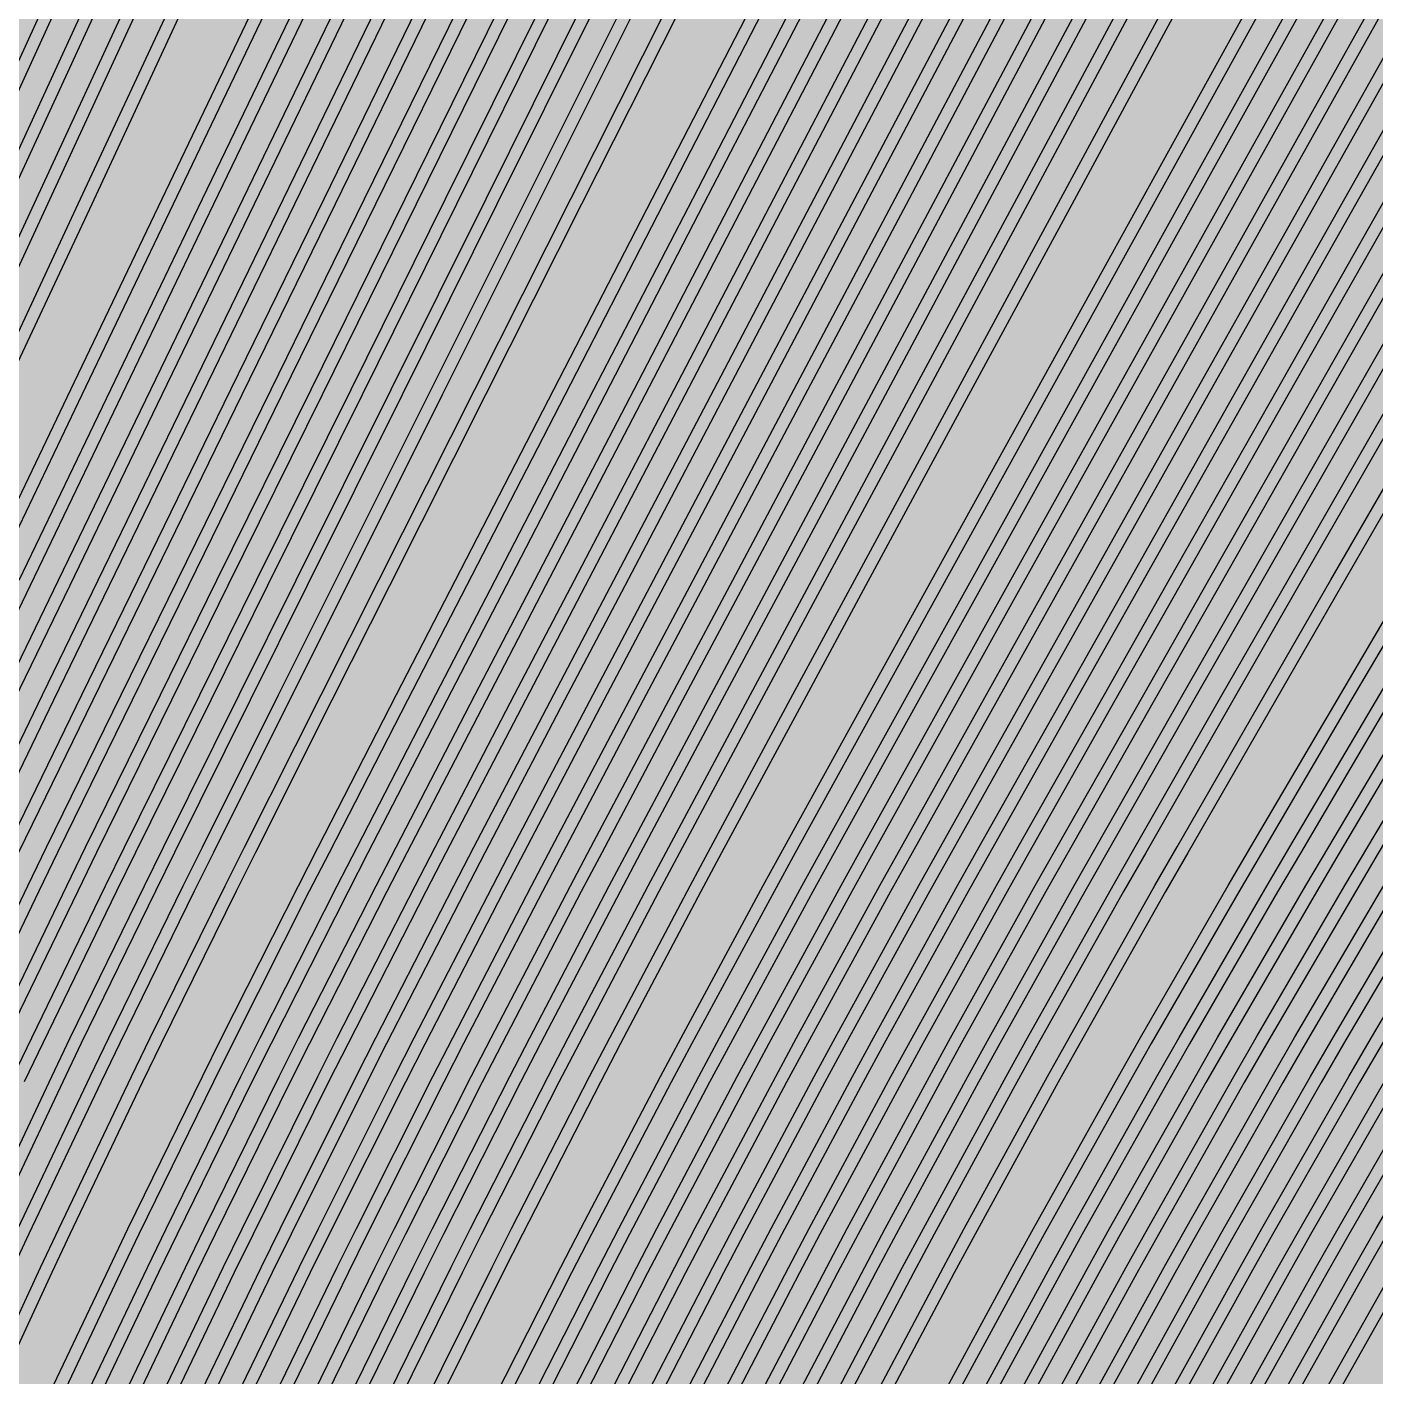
# Model space of a CAD drawing. Header units: metres. Extents: x -7220 to 10980, y -29667 to 1833.
# Drawn here: x 3083.7 to 3304.4, y -16540.7 to -16319.7 of the extents above; entities that cross this region are included whole.
import ezdxf

# ---------------------------------------------------------------- set-up
doc = ezdxf.new("R2010")
doc.units = ezdxf.units.M
doc.layers.add('Metal1', color=4, linetype='CONTINUOUS')
doc.layers.add('Polyimide', color=7, linetype='CONTINUOUS')

msp = doc.modelspace()

# ---------------------------------------------------------------- hatches: boundary and pattern name
at = {"layer": 'Polyimide'}
msp.add_hatch(color=7, dxfattribs=at).paths.add_polyline_path([(4099.45, -13861.55), (4142.64, -14152.77), (4214.18, -14438.35), (4313.36, -14715.55), (4439.24, -14981.69), (4590.59, -15234.21), (4765.97, -15470.68), (4963.68, -15688.82), (5181.82, -15886.53), (5418.29, -16061.91), (5670.81, -16213.26), (5936.95, -16339.14), (6214.15, -16438.32), (6499.73, -16509.85), (6790.95, -16553.05), (7085, -16567.5), (9980.38, -16567.5), (10058.79, -16571.35), (10136.45, -16582.87), (10212.6, -16601.95), (10286.52, -16628.4), (10357.49, -16661.96), (10424.83, -16702.32), (10487.89, -16749.09), (10546.06, -16801.81), (10598.78, -16859.98), (10645.55, -16923.04), (10685.91, -16990.38), (10719.48, -17061.35), (10745.93, -17135.27), (10765, -17211.43), (10776.52, -17289.08), (10780.38, -17367.5), (10780.38, -21957.3), (10741.61, -22012.91), (10705.97, -22070.59), (10673.58, -22130.14), (10644.53, -22191.39), (10618.92, -22254.16), (10596.82, -22318.25), (10578.3, -22383.46), (10563.41, -22449.6), (10552.21, -22516.46), (10544.72, -22583.84), (10540.97, -22651.53), (10540.97, -22719.32), (10544.72, -22787.01), (10552.21, -22854.38), (10563.41, -22921.24), (10578.3, -22987.38), (10596.82, -23052.6), (10618.92, -23116.68), (10644.53, -23179.45), (10673.58, -23240.71), (10705.97, -23300.26), (10741.61, -23357.93), (10780.38, -23413.54), (10780.38, -28667.5), (10776.52, -28745.91), (10765, -28823.57), (10745.93, -28899.73), (10719.48, -28973.65), (10685.91, -29044.62), (10645.55, -29111.96), (10598.78, -29175.01), (10546.06, -29233.19), (10487.89, -29285.91), (10424.83, -29332.68), (10357.49, -29373.04), (10286.52, -29406.6), (10212.6, -29433.05), (10136.45, -29452.13), (10058.79, -29463.65), (9980.38, -29467.5), (-6219.63, -29467.5), (-6298.04, -29463.65), (-6375.7, -29452.13), (-6451.85, -29433.05), (-6525.77, -29406.6), (-6596.74, -29373.04), (-6664.08, -29332.68), (-6727.14, -29285.91), (-6785.31, -29233.19), (-6838.03, -29175.01), (-6884.8, -29111.96), (-6925.16, -29044.62), (-6958.73, -28973.65), (-6985.18, -28899.73), (-7004.25, -28823.57), (-7015.77, -28745.91), (-7019.63, -28667.5), (-7019.63, -23426.32), (-6979.36, -23370.07), (-6942.33, -23311.63), (-6908.66, -23251.2), (-6878.45, -23188.96), (-6851.81, -23125.12), (-6828.81, -23059.88), (-6809.53, -22993.44), (-6794.04, -22926.02), (-6782.37, -22857.83), (-6774.57, -22789.09), (-6770.67, -22720.02), (-6770.67, -22650.84), (-6774.57, -22581.77), (-6782.37, -22513.03), (-6794.04, -22444.84), (-6809.53, -22377.42), (-6828.81, -22310.98), (-6851.81, -22245.74), (-6878.45, -22181.89), (-6908.66, -22119.66), (-6942.33, -22059.22), (-6979.36, -22000.79), (-7019.63, -21944.54), (-7019.63, -17367.5), (-7015.77, -17289.08), (-7004.25, -17211.43), (-6985.18, -17135.27), (-6958.73, -17061.35), (-6925.16, -16990.38), (-6884.8, -16923.04), (-6838.03, -16859.98), (-6785.31, -16801.81), (-6727.14, -16749.09), (-6664.08, -16702.32), (-6596.74, -16661.96), (-6525.77, -16628.4), (-6451.85, -16601.95), (-6375.7, -16582.87), (-6298.04, -16571.35), (-6219.63, -16567.5), (-3314, -16567.5), (-3019.95, -16553.05), (-2728.73, -16509.85), (-2443.15, -16438.32), (-2165.95, -16339.14), (-1899.81, -16213.26), (-1647.29, -16061.91), (-1410.82, -15886.53), (-1192.68, -15688.82), (-994.97, -15470.68), (-819.59, -15234.21), (-668.24, -14981.69), (-542.36, -14715.55), (-443.18, -14438.35), (-371.64, -14152.77), (-328.45, -13861.55), (-314, -13567.5), (-314, -13373.48), (-317.45, -13328.11), (-327.72, -13283.78), (-344.58, -13241.52), (-367.63, -13202.3), (-396.35, -13167.01), (-430.08, -13136.47), (-468.03, -13111.38), (-509.35, -13092.32), (-509.35, -13092.32), (-578.18, -13061.27), (-642.2, -13021.24), (-700.26, -12972.96), (-751.3, -12917.31), (-794.39, -12855.3), (-828.74, -12788.06), (-853.73, -12716.8), (-868.91, -12642.84), (-874, -12567.5), (-868.91, -12492.16), (-853.73, -12418.19), (-828.74, -12346.94), (-794.39, -12279.7), (-751.3, -12217.69), (-700.26, -12162.04), (-642.2, -12113.76), (-578.18, -12073.73), (-509.35, -12042.68), (-509.35, -12042.68), (-468.03, -12023.62), (-430.08, -11998.53), (-396.35, -11967.99), (-367.63, -11932.7), (-344.58, -11893.47), (-327.72, -11851.21), (-317.45, -11806.89), (-314, -11761.52), (-314, -11074.31), (-317.45, -11028.94), (-327.72, -10984.62), (-344.58, -10942.36), (-367.63, -10903.13), (-396.35, -10867.84), (-430.08, -10837.3), (-468.03, -10812.21), (-509.35, -10793.16), (-509.35, -10793.16), (-578.18, -10762.1), (-642.2, -10722.07), (-700.26, -10673.8), (-751.3, -10618.15), (-794.39, -10556.13), (-828.74, -10488.89), (-853.73, -10417.64), (-868.91, -10343.67), (-874, -10268.33), (-868.91, -10192.99), (-853.73, -10119.03), (-828.74, -10047.77), (-794.39, -9980.53), (-751.3, -9918.52), (-700.26, -9862.87), (-642.2, -9814.59), (-578.18, -9774.56), (-509.35, -9743.51), (-509.35, -9743.51), (-468.03, -9724.45), (-430.08, -9699.36), (-396.35, -9668.82), (-367.63, -9633.53), (-344.58, -9594.31), (-327.72, -9552.05), (-317.45, -9507.72), (-314, -9462.35), (-314, -8775.14), (-317.45, -8729.78), (-327.72, -8685.45), (-344.58, -8643.19), (-367.63, -8603.96), (-396.35, -8568.68), (-430.08, -8538.14), (-468.03, -8513.05), (-509.35, -8493.99), (-509.35, -8493.99), (-578.18, -8462.94), (-642.2, -8422.91), (-700.26, -8374.63), (-751.3, -8318.98), (-794.39, -8256.97), (-828.74, -8189.73), (-853.73, -8118.47), (-868.91, -8044.5), (-874, -7969.17), (-868.91, -7893.83), (-853.73, -7819.86), (-828.74, -7748.61), (-794.39, -7681.36), (-751.3, -7619.35), (-700.26, -7563.7), (-642.2, -7515.42), (-578.18, -7475.4), (-509.35, -7444.34), (-509.35, -7444.34), (-468.03, -7425.28), (-430.08, -7400.2), (-396.35, -7369.66), (-367.63, -7334.37), (-344.58, -7295.14), (-327.72, -7252.88), (-317.45, -7208.56), (-314, -7163.19), (-314, -6475.98), (-317.45, -6430.61), (-327.72, -6386.29), (-344.58, -6344.02), (-367.63, -6304.8), (-396.35, -6269.51), (-430.08, -6238.97), (-468.03, -6213.88), (-509.35, -6194.82), (-509.35, -6194.82), (-578.18, -6163.77), (-642.2, -6123.74), (-700.26, -6075.46), (-751.3, -6019.81), (-794.39, -5957.8), (-828.74, -5890.56), (-853.73, -5819.31), (-868.91, -5745.34), (-874, -5670), (-868.91, -5594.66), (-853.73, -5520.69), (-828.74, -5449.44), (-794.39, -5382.2), (-751.3, -5320.19), (-700.26, -5264.54), (-642.2, -5216.26), (-578.18, -5176.23), (-509.35, -5145.18), (-509.35, -5145.18), (-468.03, -5126.12), (-430.08, -5101.03), (-396.35, -5070.49), (-367.63, -5035.2), (-344.58, -4995.98), (-327.72, -4953.71), (-317.45, -4909.39), (-314, -4864.02), (-314, 380), (-314, 1532.5), (-269, 1532.5), (-268.78, 1525.63), (-268.1, 1518.79), (-266.98, 1512.02), (-265.42, 1505.32), (-263.43, 1498.75), (-261.01, 1492.32), (-258.17, 1486.06), (-254.93, 1480), (-251.3, 1474.17), (-247.3, 1468.58), (-242.94, 1463.27), (-238.25, 1458.25), (-233.23, 1453.56), (-227.92, 1449.2), (-222.33, 1445.2), (-216.5, 1441.57), (-210.44, 1438.33), (-204.18, 1435.49), (-197.75, 1433.07), (-191.18, 1431.08), (-184.48, 1429.52), (-177.71, 1428.4), (-170.87, 1427.72), (-164, 1427.5), (-157.13, 1427.72), (-150.29, 1428.4), (-143.52, 1429.52), (-136.82, 1431.08), (-130.25, 1433.07), (-123.82, 1435.49), (-117.56, 1438.33), (-111.5, 1441.57), (-105.67, 1445.2), (-100.08, 1449.2), (-94.77, 1453.56), (-89.75, 1458.25), (-85.06, 1463.27), (-80.7, 1468.58), (-76.7, 1474.17), (-73.07, 1480), (-69.83, 1486.06), (-66.99, 1492.32), (-64.57, 1498.75), (-62.58, 1505.32), (-61.02, 1512.02), (-59.9, 1518.79), (-59.22, 1525.63), (-59, 1532.5), (1786, 1532.5), (3835, 1532.5), (3835.21, 1539.04), (3835.86, 1545.55), (3836.92, 1552.01), (3838.41, 1558.38), (3840.31, 1564.64), (3842.61, 1570.77), (3845.31, 1576.73), (3848.4, 1582.5), (3851.85, 1588.06), (3855.66, 1593.38), (3859.82, 1598.43), (3864.29, 1603.21), (3869.07, 1607.68), (3874.12, 1611.84), (3879.44, 1615.65), (3885, 1619.1), (3890.77, 1622.19), (3896.73, 1624.89), (3902.86, 1627.19), (3909.12, 1629.09), (3915.49, 1630.58), (3921.95, 1631.64), (3928.46, 1632.29), (3935, 1632.5), (3941.54, 1632.29), (3948.05, 1631.64), (3954.51, 1630.58), (3960.88, 1629.09), (3967.14, 1627.19), (3973.27, 1624.89), (3979.23, 1622.19), (3985, 1619.1), (3990.56, 1615.65), (3995.88, 1611.84), (4000.93, 1607.68), (4005.71, 1603.21), (4010.18, 1598.43), (4014.34, 1593.38), (4018.15, 1588.06), (4021.6, 1582.5), (4024.69, 1576.73), (4027.39, 1570.77), (4029.69, 1564.64), (4031.59, 1558.38), (4033.08, 1552.01), (4034.14, 1545.55), (4034.79, 1539.04), (4035, 1532.5), (4085, 1532.5), (4085, 380), (4085, 330), (4085, -4864.02), (4088.45, -4909.39), (4098.72, -4953.71), (4115.58, -4995.98), (4138.63, -5035.2), (4167.35, -5070.49), (4201.08, -5101.03), (4239.03, -5126.12), (4280.35, -5145.18), (4280.35, -5145.18), (4349.18, -5176.23), (4413.2, -5216.26), (4471.26, -5264.54), (4522.3, -5320.19), (4565.39, -5382.2), (4599.74, -5449.44), (4624.73, -5520.69), (4639.91, -5594.66), (4645, -5670), (4639.91, -5745.34), (4624.73, -5819.31), (4599.74, -5890.56), (4565.39, -5957.8), (4522.3, -6019.81), (4471.26, -6075.46), (4413.2, -6123.74), (4349.18, -6163.77), (4280.35, -6194.82), (4239.03, -6213.88), (4201.08, -6238.97), (4167.35, -6269.51), (4138.63, -6304.8), (4115.58, -6344.02), (4098.72, -6386.29), (4088.45, -6430.61), (4085, -6475.98), (4085, -13567.5), (4099.45, -13861.55)])

# ---------------------------------------------------------------- linework, layer by layer
at = {"layer": 'Metal1'}
for points in [[(3070.75, -16379.15), (3085.22, -16347.91), (3099.7, -16316.67), (3114.17, -16285.43), (3128.65, -16254.18), (3143.12, -16222.94), (3151.76, -16204.3), (3157.48, -16178.24), (3156.75, -15692.12), (3160.25, -15692.12), (3159.52, -16178.46), (3153.66, -16204.94), (3144.93, -16223.78), (3130.46, -16255.03), (3115.99, -16286.27), (3101.51, -16317.51), (3087.04, -16348.75), (3072.57, -16379.99)], [(3071.85, -16485.36), (3083.82, -16460.43), (3086.9, -16454.11), (3099.12, -16429.13), (3108.32, -16410.37), (3123.65, -16379.13), (3138.97, -16347.89), (3154.3, -16316.65), (3169.62, -16285.41), (3184.95, -16254.16), (3200.28, -16222.92), (3209.42, -16204.28), (3215.48, -16178.09), (3214.75, -15692.12)], [(3071.96, -16347.91), (3086.29, -16316.67), (3100.61, -16285.43), (3114.94, -16254.19), (3129.27, -16222.95), (3137.82, -16204.3), (3143.48, -16178.27), (3142.75, -15692.12), (3146.25, -15692.12), (3145.52, -16178.49), (3139.72, -16204.94), (3131.08, -16223.78), (3116.76, -16255.02), (3102.43, -16286.26), (3088.11, -16317.5), (3073.78, -16348.74)], [(3218.25, -15692.12), (3217.52, -16178.32), (3211.32, -16204.96), (3202.07, -16223.8), (3186.75, -16255.05), (3171.42, -16286.29), (3156.09, -16317.53), (3140.77, -16348.77), (3125.44, -16380.01), (3110.12, -16411.25), (3100.91, -16430.01), (3088.7, -16454.99), (3085.62, -16461.3), (3073.66, -16486.22)], [(3074.15, -16454.11), (3086.24, -16429.13), (3095.36, -16410.37), (3110.53, -16379.13), (3125.71, -16347.89), (3140.89, -16316.65), (3156.07, -16285.41), (3171.25, -16254.17), (3186.42, -16222.93), (3195.48, -16204.28), (3201.48, -16178.11), (3200.75, -15692.12), (3204.25, -15692.12), (3203.52, -16178.35), (3197.38, -16204.95), (3188.22, -16223.8), (3173.04, -16255.04), (3157.87, -16286.28), (3142.69, -16317.52), (3127.51, -16348.76), (3112.33, -16380.01), (3097.16, -16411.25), (3088.04, -16430.01), (3075.95, -16454.98)], [(3074.4, -16547.85), (3085.92, -16522.93), (3088.89, -16516.6), (3100.8, -16491.68), (3103.87, -16485.35), (3116.15, -16460.42), (3119.31, -16454.1), (3131.84, -16429.12), (3141.29, -16410.36), (3157.01, -16379.12), (3172.74, -16347.88), (3188.46, -16316.64), (3204.18, -16285.4), (3219.91, -16254.16), (3235.63, -16222.91), (3245.01, -16204.27), (3251.23, -16178.01), (3250.5, -15692.12)], [(3082.39, -16410.38), (3097.42, -16379.13), (3112.45, -16347.89), (3127.48, -16316.65), (3142.51, -16285.41), (3157.54, -16254.17), (3172.57, -16222.93), (3181.54, -16204.29), (3187.48, -16178.14), (3186.75, -15692.12), (3190.25, -15692.12), (3189.52, -16178.37), (3183.44, -16204.95), (3174.37, -16223.8), (3159.34, -16255.04), (3144.31, -16286.28), (3129.28, -16317.52), (3114.25, -16348.76), (3099.22, -16380), (3084.19, -16411.24), (3075.17, -16430)], [(3075.91, -16410.38), (3090.87, -16379.14), (3105.82, -16347.9), (3120.78, -16316.65), (3135.73, -16285.41), (3150.69, -16254.17), (3165.64, -16222.93), (3174.57, -16204.29), (3180.48, -16178.15), (3179.75, -15692.12), (3183.25, -15692.12), (3182.52, -16178.38), (3176.47, -16204.95), (3167.45, -16223.8), (3152.49, -16255.04), (3137.54, -16286.28), (3122.58, -16317.52), (3107.63, -16348.76), (3092.67, -16380), (3077.71, -16411.24)], [(3075.96, -16516.6), (3087.73, -16491.68), (3090.77, -16485.35), (3102.91, -16460.43), (3106.04, -16454.1), (3118.43, -16429.12), (3127.77, -16410.36), (3143.32, -16379.12), (3158.86, -16347.88), (3174.41, -16316.64), (3189.96, -16285.4), (3205.51, -16254.16), (3221.06, -16222.92), (3230.33, -16204.28), (3236.48, -16178.05), (3235.75, -15692.12)], [(3254, -15692.12), (3253.27, -16178.25), (3246.91, -16204.96), (3237.42, -16223.81), (3221.69, -16255.05), (3205.97, -16286.3), (3190.25, -16317.54), (3174.52, -16348.78), (3158.8, -16380.02), (3143.07, -16411.26), (3133.63, -16430.02), (3121.1, -16454.99), (3117.94, -16461.31), (3105.67, -16486.23), (3102.6, -16492.54), (3090.7, -16517.46), (3087.73, -16523.77), (3076.21, -16548.69)], [(3239.25, -15692.12), (3238.52, -16178.28), (3232.23, -16204.96), (3222.85, -16223.81), (3207.3, -16255.05), (3191.75, -16286.29), (3176.2, -16317.53), (3160.65, -16348.77), (3145.11, -16380.01), (3129.56, -16411.25), (3120.22, -16430.01), (3107.83, -16454.99), (3104.71, -16461.31), (3092.57, -16486.22), (3089.54, -16492.54), (3077.77, -16517.45)], [(3077.89, -16379.15), (3092.47, -16347.9), (3107.04, -16316.66), (3121.62, -16285.42), (3136.19, -16254.18), (3150.77, -16222.94), (3159.47, -16204.3), (3165.23, -16178.22), (3164.5, -15692.12), (3168, -15692.12), (3167.27, -16178.45), (3161.37, -16204.94), (3152.58, -16223.79), (3138.01, -16255.03), (3123.43, -16286.27), (3108.85, -16317.51), (3094.28, -16348.75), (3079.7, -16379.99)], [(3078.16, -16485.36), (3090.19, -16460.43), (3093.28, -16454.11), (3105.56, -16429.13), (3114.8, -16410.37), (3130.2, -16379.13), (3145.6, -16347.89), (3161, -16316.64), (3176.4, -16285.4), (3191.8, -16254.16), (3207.2, -16222.92), (3216.39, -16204.28), (3222.48, -16178.07), (3221.75, -15692.12)], [(3078.59, -16347.91), (3092.99, -16316.67), (3107.39, -16285.43), (3121.79, -16254.19), (3136.19, -16222.95), (3144.79, -16204.3), (3150.48, -16178.25), (3149.75, -15692.12), (3153.25, -15692.12), (3152.52, -16178.47), (3146.69, -16204.94), (3138.01, -16223.78), (3123.61, -16255.02), (3109.21, -16286.26), (3094.81, -16317.51), (3080.41, -16348.75)], [(3079.8, -16429.13), (3088.87, -16410.37), (3103.98, -16379.13), (3119.08, -16347.89), (3134.19, -16316.65), (3149.29, -16285.41), (3164.39, -16254.17), (3179.5, -16222.93), (3188.51, -16204.29), (3194.48, -16178.13), (3193.75, -15692.12), (3197.25, -15692.12), (3196.52, -16178.36), (3190.41, -16204.95), (3181.3, -16223.8), (3166.19, -16255.04), (3151.09, -16286.28), (3135.99, -16317.52), (3120.88, -16348.76), (3105.78, -16380), (3090.68, -16411.24), (3081.61, -16430)], [(3225.25, -15692.12), (3224.52, -16178.31), (3218.29, -16204.96), (3209, -16223.81), (3193.6, -16255.05), (3178.2, -16286.29), (3162.8, -16317.53), (3147.4, -16348.77), (3132, -16380.01), (3116.6, -16411.25), (3107.35, -16430.01), (3095.08, -16454.99), (3091.99, -16461.3), (3079.96, -16486.22)], [(3080.53, -16454.11), (3092.68, -16429.13), (3101.84, -16410.37), (3117.09, -16379.13), (3132.34, -16347.89), (3147.59, -16316.65), (3162.85, -16285.41), (3178.1, -16254.17), (3193.35, -16222.93), (3202.45, -16204.28), (3208.48, -16178.1), (3207.75, -15692.12), (3211.25, -15692.12), (3210.52, -16178.33), (3204.35, -16204.96), (3195.15, -16223.8), (3179.9, -16255.04), (3164.64, -16286.28), (3149.39, -16317.53), (3134.14, -16348.77), (3118.89, -16380.01), (3103.64, -16411.25), (3094.48, -16430.01), (3082.32, -16454.98)], [(3246.25, -15692.12), (3245.52, -16178.27), (3239.2, -16204.96), (3229.77, -16223.81), (3214.15, -16255.05), (3198.53, -16286.29), (3182.91, -16317.53), (3167.28, -16348.77), (3151.66, -16380.02), (3136.04, -16411.26), (3126.66, -16430.02), (3114.21, -16454.99), (3111.07, -16461.31), (3098.87, -16486.22), (3095.83, -16492.54), (3084, -16517.45), (3081.06, -16523.77)], [(3081.44, -16491.68), (3084.46, -16485.35), (3096.55, -16460.43), (3099.66, -16454.1), (3111.99, -16429.13), (3121.29, -16410.37), (3136.76, -16379.12), (3152.23, -16347.88), (3167.71, -16316.64), (3183.18, -16285.4), (3198.66, -16254.16), (3214.13, -16222.92), (3223.36, -16204.28), (3229.48, -16178.06), (3228.75, -15692.12)], [(3082.19, -16516.6), (3094.02, -16491.68), (3097.07, -16485.35), (3109.28, -16460.42), (3112.42, -16454.1), (3124.87, -16429.12), (3134.25, -16410.36), (3149.87, -16379.12), (3165.49, -16347.88), (3181.12, -16316.64), (3196.74, -16285.4), (3212.36, -16254.16), (3227.98, -16222.92), (3237.3, -16204.28), (3243.48, -16178.03), (3242.75, -15692.12)], [(3232.25, -15692.12), (3231.52, -16178.3), (3225.26, -16204.96), (3215.92, -16223.81), (3200.45, -16255.05), (3184.97, -16286.29), (3169.5, -16317.53), (3154.03, -16348.77), (3138.55, -16380.01), (3123.08, -16411.25), (3113.79, -16430.01), (3101.45, -16454.99), (3098.35, -16461.3), (3086.27, -16486.22), (3083.25, -16492.54)], [(3085.38, -16547.84), (3097.18, -16522.92), (3100.22, -16516.59), (3112.41, -16491.67), (3115.56, -16485.34), (3128.14, -16460.42), (3131.38, -16454.09), (3144.21, -16429.11), (3153.88, -16410.35), (3169.99, -16379.11), (3186.09, -16347.87), (3202.2, -16316.63), (3218.3, -16285.39), (3234.4, -16254.15), (3250.51, -16222.91), (3260.11, -16204.27), (3266.48, -16177.94), (3265.75, -15692.12)], [(3269.25, -15692.12), (3268.52, -16178.19), (3262, -16204.97), (3252.28, -16223.82), (3236.18, -16255.06), (3220.08, -16286.3), (3203.97, -16317.54), (3187.87, -16348.79), (3171.76, -16380.03), (3155.66, -16411.27), (3145.99, -16430.03), (3133.16, -16455), (3129.92, -16461.32), (3117.35, -16486.24), (3114.21, -16492.56), (3102.02, -16517.46), (3098.98, -16523.78), (3087.19, -16548.69)], [(3091.54, -16547.84), (3103.4, -16522.92), (3106.46, -16516.59), (3118.71, -16491.67), (3121.87, -16485.34), (3134.5, -16460.42), (3137.76, -16454.09), (3150.65, -16429.11), (3160.37, -16410.35), (3176.54, -16379.11), (3192.72, -16347.87), (3208.9, -16316.63), (3225.08, -16285.39), (3241.26, -16254.14), (3257.43, -16222.9), (3267.09, -16204.27), (3273.48, -16177.93), (3272.75, -15692.12)], [(3276.25, -15692.12), (3275.52, -16178.17), (3268.97, -16204.97), (3259.21, -16223.82), (3243.03, -16255.06), (3226.85, -16286.31), (3210.68, -16317.55), (3194.5, -16348.79), (3178.32, -16380.03), (3162.14, -16411.27), (3152.43, -16430.03), (3139.53, -16455), (3136.28, -16461.33), (3123.65, -16486.24), (3120.5, -16492.56), (3108.26, -16517.47), (3105.2, -16523.78), (3093.35, -16548.7)], [(3097.71, -16547.84), (3109.62, -16522.92), (3112.69, -16516.59), (3125, -16491.67), (3128.17, -16485.34), (3140.87, -16460.41), (3144.14, -16454.09), (3157.09, -16429.11), (3166.85, -16410.35), (3183.1, -16379.11), (3199.35, -16347.87), (3215.6, -16316.63), (3231.86, -16285.38), (3248.11, -16254.14), (3264.36, -16222.9), (3274.06, -16204.26), (3280.48, -16177.91), (3279.75, -15692.12)], [(3283.25, -15692.12), (3282.52, -16178.16), (3275.94, -16204.97), (3266.13, -16223.83), (3249.88, -16255.07), (3233.63, -16286.31), (3217.38, -16317.55), (3201.13, -16348.79), (3184.87, -16380.03), (3168.62, -16411.27), (3158.86, -16430.03), (3145.91, -16455.01), (3142.64, -16461.33), (3129.96, -16486.24), (3126.79, -16492.56), (3114.49, -16517.47), (3111.42, -16523.79), (3099.52, -16548.7)], [(3103.88, -16547.84), (3115.84, -16522.92), (3118.93, -16516.59), (3131.29, -16491.67), (3134.48, -16485.33), (3147.23, -16460.41), (3150.51, -16454.09), (3163.52, -16429.11), (3173.33, -16410.35), (3189.66, -16379.11), (3205.98, -16347.86), (3222.31, -16316.62), (3238.63, -16285.38), (3254.96, -16254.14), (3271.29, -16222.9), (3281.03, -16204.26), (3287.48, -16177.9), (3286.75, -15692.12)], [(3290.25, -15692.12), (3289.52, -16178.15), (3282.91, -16204.98), (3273.06, -16223.83), (3256.73, -16255.07), (3240.41, -16286.31), (3224.08, -16317.55), (3207.75, -16348.79), (3191.43, -16380.03), (3175.1, -16411.27), (3165.3, -16430.03), (3152.29, -16455.01), (3149.01, -16461.33), (3136.26, -16486.24), (3133.08, -16492.56), (3120.72, -16517.47), (3117.64, -16523.79), (3105.68, -16548.7)], [(3110.04, -16547.84), (3122.06, -16522.92), (3125.16, -16516.59), (3137.58, -16491.67), (3140.79, -16485.33), (3153.59, -16460.41), (3156.89, -16454.08), (3169.96, -16429.11), (3179.81, -16410.34), (3196.21, -16379.1), (3212.61, -16347.86), (3229.01, -16316.62), (3245.41, -16285.38), (3261.81, -16254.14), (3278.21, -16222.9), (3288, -16204.26), (3294.48, -16177.89), (3293.75, -15692.12)], [(3297.25, -15692.12), (3296.52, -16178.13), (3289.88, -16204.98), (3279.98, -16223.83), (3263.58, -16255.07), (3247.18, -16286.31), (3230.78, -16317.55), (3214.38, -16348.79), (3197.98, -16380.03), (3181.58, -16411.27), (3171.73, -16430.04), (3158.67, -16455.01), (3155.37, -16461.33), (3142.57, -16486.24), (3139.37, -16492.56), (3126.96, -16517.47), (3123.86, -16523.79), (3111.85, -16548.7)], [(3116.21, -16547.84), (3128.28, -16522.92), (3131.4, -16516.58), (3143.87, -16491.67), (3147.09, -16485.33), (3159.96, -16460.41), (3163.27, -16454.08), (3176.4, -16429.11), (3186.29, -16410.34), (3202.77, -16379.1), (3219.24, -16347.86), (3235.72, -16316.62), (3252.19, -16285.38), (3268.67, -16254.14), (3285.14, -16222.9), (3294.97, -16204.26), (3301.48, -16177.87), (3300.75, -15692.12)], [(3304.25, -15692.12), (3303.52, -16178.12), (3296.85, -16204.98), (3286.91, -16223.83), (3270.44, -16255.07), (3253.96, -16286.31), (3237.49, -16317.55), (3221.01, -16348.79), (3204.54, -16380.03), (3188.06, -16411.28), (3178.17, -16430.04), (3165.04, -16455.01), (3161.73, -16461.33), (3148.87, -16486.24), (3145.66, -16492.57), (3133.19, -16517.47), (3130.08, -16523.79), (3118.01, -16548.7)], [(3122.38, -16547.83), (3134.5, -16522.91), (3137.63, -16516.58), (3150.16, -16491.66), (3153.4, -16485.33), (3166.32, -16460.41), (3169.65, -16454.08), (3182.84, -16429.1), (3192.78, -16410.34), (3209.32, -16379.1), (3225.87, -16347.86), (3242.42, -16316.62), (3258.97, -16285.38), (3275.52, -16254.14), (3292.07, -16222.9), (3301.94, -16204.26), (3308.48, -16177.86), (3307.75, -15692.12)], [(3311.25, -15692.12), (3310.52, -16178.11), (3303.82, -16204.98), (3293.84, -16223.83), (3277.29, -16255.07), (3260.74, -16286.31), (3244.19, -16317.55), (3227.64, -16348.8), (3211.09, -16380.04), (3194.54, -16411.28), (3184.61, -16430.04), (3171.42, -16455.01), (3168.09, -16461.34), (3155.17, -16486.25), (3151.94, -16492.57), (3139.42, -16517.47), (3136.3, -16523.8), (3124.18, -16548.7)], [(3128.54, -16547.83), (3140.72, -16522.91), (3143.87, -16516.58), (3156.45, -16491.66), (3159.7, -16485.33), (3172.68, -16460.41), (3176.03, -16454.08), (3189.27, -16429.1), (3199.26, -16410.34), (3215.88, -16379.1), (3232.5, -16347.86), (3249.13, -16316.62), (3265.75, -16285.38), (3282.37, -16254.13), (3298.99, -16222.89), (3308.91, -16204.26), (3315.48, -16177.84), (3314.75, -15692.12)], [(3318.25, -15692.12), (3317.52, -16178.09), (3310.79, -16204.98), (3300.76, -16223.83), (3284.14, -16255.07), (3267.51, -16286.32), (3250.89, -16317.56), (3234.27, -16348.8), (3217.65, -16380.04), (3201.02, -16411.28), (3191.04, -16430.04), (3177.8, -16455.01), (3174.45, -16461.34), (3161.48, -16486.25), (3158.23, -16492.57), (3145.66, -16517.48), (3142.52, -16523.8), (3130.34, -16548.71)], [(3134.71, -16547.83), (3146.94, -16522.91), (3150.1, -16516.58), (3162.74, -16491.66), (3166.01, -16485.33), (3179.05, -16460.41), (3182.41, -16454.08), (3195.71, -16429.1), (3205.74, -16410.34), (3222.44, -16379.1), (3239.13, -16347.86), (3255.83, -16316.62), (3272.53, -16285.37), (3289.22, -16254.13), (3305.92, -16222.89), (3315.88, -16204.26), (3322.48, -16177.83), (3321.75, -15692.12)], [(3325.25, -15692.12), (3324.52, -16178.08), (3317.76, -16204.98), (3307.69, -16223.84), (3290.99, -16255.08), (3274.29, -16286.32), (3257.59, -16317.56), (3240.9, -16348.8), (3224.2, -16380.04), (3207.5, -16411.28), (3197.48, -16430.04), (3184.17, -16455.02), (3180.81, -16461.34), (3167.78, -16486.25), (3164.52, -16492.57), (3151.89, -16517.48), (3148.74, -16523.8), (3136.51, -16548.71)], [(3140.88, -16547.83), (3153.16, -16522.91), (3156.34, -16516.58), (3169.03, -16491.66), (3172.31, -16485.33), (3185.41, -16460.41), (3188.79, -16454.08), (3202.15, -16429.1), (3212.22, -16410.34), (3228.99, -16379.1), (3245.76, -16347.85), (3262.54, -16316.61), (3279.31, -16285.37), (3296.08, -16254.13), (3312.85, -16222.89), (3322.85, -16204.26), (3329.48, -16177.81), (3328.75, -15692.12)], [(3332.25, -15692.12), (3331.52, -16178.07), (3324.73, -16204.98), (3314.61, -16223.84), (3297.84, -16255.08), (3281.07, -16286.32), (3264.3, -16317.56), (3247.53, -16348.8), (3230.76, -16380.04), (3213.98, -16411.28), (3203.91, -16430.04), (3190.55, -16455.02), (3187.18, -16461.34), (3174.09, -16486.25), (3170.81, -16492.58), (3158.12, -16517.48), (3154.96, -16523.8), (3142.67, -16548.71)], [(3147.48, -16547.83), (3159.84, -16522.91), (3163.04, -16516.58), (3175.81, -16491.66), (3179.11, -16485.32), (3192.28, -16460.41), (3195.68, -16454.07), (3209.13, -16429.1), (3219.26, -16410.33), (3236.13, -16379.09), (3253.01, -16347.85), (3269.88, -16316.61), (3286.75, -16285.37), (3303.62, -16254.13), (3320.5, -16222.89), (3330.56, -16204.25), (3337.23, -16177.79), (3336.5, -15692.12)], [(3340, -15692.12), (3339.27, -16178.05), (3332.44, -16204.98), (3322.26, -16223.84), (3305.38, -16255.08), (3288.51, -16286.32), (3271.64, -16317.56), (3254.77, -16348.8), (3237.89, -16380.04), (3221.02, -16411.28), (3210.89, -16430.05), (3197.44, -16455.02), (3194.05, -16461.35), (3180.88, -16486.25), (3177.59, -16492.58), (3164.82, -16517.48), (3161.63, -16523.8), (3149.28, -16548.71)], [(3158.46, -16547.82), (3171.1, -16522.9), (3174.37, -16516.57), (3187.42, -16491.66), (3190.8, -16485.31), (3204.27, -16460.4), (3207.75, -16454.06), (3221.49, -16429.09), (3231.86, -16410.33), (3249.11, -16379.08), (3266.36, -16347.84), (3283.61, -16316.6), (3300.87, -16285.36), (3318.12, -16254.12), (3335.37, -16222.88), (3345.66, -16204.25), (3352.48, -16177.72), (3351.75, -15692.12)], [(3355.25, -15692.12), (3354.52, -16177.98), (3347.54, -16204.99), (3337.12, -16223.85), (3319.87, -16255.09), (3302.62, -16286.33), (3285.36, -16317.57), (3268.11, -16348.81), (3250.86, -16380.05), (3233.61, -16411.29), (3223.25, -16430.06), (3209.5, -16455.03), (3206.03, -16461.36), (3192.56, -16486.26), (3189.19, -16492.59), (3176.14, -16517.49), (3172.88, -16523.82), (3160.25, -16548.72)], [(3164.63, -16547.82), (3177.32, -16522.9), (3180.6, -16516.57), (3193.72, -16491.65), (3197.11, -16485.31), (3210.63, -16460.4), (3214.12, -16454.06), (3227.93, -16429.09), (3238.34, -16410.32), (3255.67, -16379.08), (3272.99, -16347.84), (3290.32, -16316.6), (3307.65, -16285.36), (3324.97, -16254.12), (3342.3, -16222.88), (3352.63, -16204.25), (3359.48, -16177.7), (3358.75, -15692.12)], [(3362.25, -15692.12), (3361.52, -16177.96), (3354.51, -16204.99), (3344.05, -16223.85), (3326.72, -16255.09), (3309.39, -16286.33), (3292.07, -16317.57), (3274.74, -16348.81), (3257.41, -16380.05), (3240.09, -16411.29), (3229.68, -16430.06), (3215.88, -16455.03), (3212.39, -16461.36), (3198.87, -16486.26), (3195.48, -16492.59), (3182.38, -16517.49), (3179.1, -16523.82), (3166.41, -16548.72)], [(3170.8, -16547.82), (3183.54, -16522.9), (3186.84, -16516.56), (3200.01, -16491.65), (3203.41, -16485.31), (3217, -16460.4), (3220.5, -16454.06), (3234.37, -16429.09), (3244.82, -16410.32), (3262.22, -16379.08), (3279.62, -16347.84), (3297.02, -16316.6), (3314.42, -16285.36), (3331.82, -16254.12), (3349.23, -16222.88), (3359.6, -16204.24), (3366.48, -16177.69), (3365.75, -15692.12)], [(3369.25, -15692.12), (3368.52, -16177.95), (3361.48, -16204.99), (3350.97, -16223.85), (3333.57, -16255.09), (3316.17, -16286.33), (3298.77, -16317.57), (3281.37, -16348.81), (3263.97, -16380.05), (3246.57, -16411.3), (3236.12, -16430.06), (3222.25, -16455.03), (3218.75, -16461.36), (3205.17, -16486.26), (3201.77, -16492.59), (3188.61, -16517.49), (3185.32, -16523.82), (3172.58, -16548.72)], [(3176.96, -16547.82), (3189.76, -16522.9), (3193.07, -16516.56), (3206.3, -16491.65), (3209.72, -16485.31), (3223.36, -16460.4), (3226.88, -16454.06), (3240.81, -16429.09), (3251.3, -16410.32), (3268.78, -16379.08), (3286.25, -16347.84), (3303.73, -16316.6), (3321.2, -16285.36), (3338.68, -16254.12), (3356.15, -16222.88), (3366.57, -16204.24), (3373.48, -16177.67), (3372.75, -15692.12)], [(3376.25, -15692.12), (3375.52, -16177.94), (3368.45, -16205), (3357.9, -16223.85), (3340.42, -16255.09), (3322.95, -16286.33), (3305.47, -16317.57), (3288, -16348.82), (3270.52, -16380.06), (3253.05, -16411.3), (3242.55, -16430.06), (3228.63, -16455.03), (3225.11, -16461.36), (3211.48, -16486.27), (3208.06, -16492.6), (3194.84, -16517.49), (3191.54, -16523.82), (3178.74, -16548.72)], [(3183.13, -16547.81), (3195.98, -16522.9), (3199.31, -16516.56), (3212.59, -16491.65), (3216.02, -16485.31), (3229.72, -16460.4), (3233.26, -16454.06), (3247.24, -16429.08), (3257.78, -16410.32), (3275.33, -16379.08), (3292.88, -16347.84), (3310.43, -16316.6), (3327.98, -16285.36), (3345.53, -16254.11), (3363.08, -16222.87), (3373.55, -16204.24), (3380.48, -16177.66), (3379.75, -15692.12)], [(3383.25, -15692.12), (3382.52, -16177.92), (3375.42, -16205), (3364.82, -16223.85), (3347.27, -16255.09), (3329.72, -16286.34), (3312.18, -16317.58), (3294.63, -16348.82), (3277.08, -16380.06), (3259.53, -16411.3), (3248.99, -16430.06), (3235.01, -16455.03), (3231.47, -16461.37), (3217.78, -16486.27), (3214.35, -16492.6), (3201.08, -16517.5), (3197.76, -16523.82), (3184.91, -16548.72)], [(3189.3, -16547.81), (3202.2, -16522.9), (3205.54, -16516.56), (3218.88, -16491.65), (3222.33, -16485.31), (3236.09, -16460.4), (3239.64, -16454.06), (3253.68, -16429.08), (3264.27, -16410.32), (3281.89, -16379.08), (3299.51, -16347.84), (3317.14, -16316.6), (3334.76, -16285.35), (3352.38, -16254.11), (3370.01, -16222.87), (3380.52, -16204.24), (3387.48, -16177.64), (3386.75, -15692.12)], [(3390.25, -15692.12), (3389.52, -16177.91), (3382.39, -16205), (3371.75, -16223.86), (3354.12, -16255.1), (3336.5, -16286.34), (3318.88, -16317.58), (3301.26, -16348.82), (3283.63, -16380.06), (3266.01, -16411.3), (3255.42, -16430.06), (3241.38, -16455.04), (3237.83, -16461.37), (3224.08, -16486.27), (3220.64, -16492.6), (3207.31, -16517.5), (3203.98, -16523.83), (3191.07, -16548.73)], [(3195.46, -16547.81), (3208.43, -16522.9), (3211.78, -16516.56), (3225.17, -16491.65), (3228.64, -16485.31), (3242.45, -16460.39), (3246.02, -16454.06), (3260.12, -16429.08), (3270.75, -16410.32), (3288.45, -16379.08), (3306.14, -16347.83), (3323.84, -16316.59), (3341.54, -16285.35), (3359.24, -16254.11), (3376.93, -16222.87), (3387.49, -16204.24), (3394.48, -16177.63), (3393.75, -15692.12)], [(3397.25, -15692.12), (3396.52, -16177.89), (3389.36, -16205), (3378.67, -16223.86), (3360.98, -16255.1), (3343.28, -16286.34), (3325.58, -16317.58), (3307.88, -16348.82), (3290.19, -16380.06), (3272.49, -16411.3), (3261.86, -16430.07), (3247.76, -16455.04), (3244.2, -16461.37), (3230.39, -16486.27), (3226.93, -16492.6), (3213.54, -16517.5), (3210.2, -16523.83), (3197.24, -16548.73)], [(3201.63, -16547.81), (3214.65, -16522.9), (3218.02, -16516.56), (3231.46, -16491.65), (3234.94, -16485.3), (3248.81, -16460.39), (3252.4, -16454.05), (3266.56, -16429.08), (3277.23, -16410.31), (3295, -16379.07), (3312.77, -16347.83), (3330.55, -16316.59), (3348.32, -16285.35), (3366.09, -16254.11), (3383.86, -16222.87), (3394.46, -16204.24), (3401.48, -16177.61), (3400.75, -15692.12)], [(3404.25, -15692.12), (3403.52, -16177.88), (3396.32, -16205), (3385.6, -16223.86), (3367.83, -16255.1), (3350.06, -16286.34), (3332.28, -16317.58), (3314.51, -16348.82), (3296.74, -16380.06), (3278.97, -16411.3), (3268.3, -16430.07), (3254.14, -16455.04), (3250.56, -16461.37), (3236.69, -16486.27), (3233.22, -16492.6), (3219.78, -16517.5), (3216.42, -16523.83), (3203.41, -16548.73)], [(3207.8, -16547.81), (3220.87, -16522.9), (3224.25, -16516.55), (3237.75, -16491.65), (3241.25, -16485.3), (3255.18, -16460.39), (3258.77, -16454.05), (3272.99, -16429.08), (3283.71, -16410.31), (3301.56, -16379.07), (3319.4, -16347.83), (3337.25, -16316.59), (3355.1, -16285.35), (3372.94, -16254.11), (3390.79, -16222.87), (3401.43, -16204.24), (3408.48, -16177.6), (3407.75, -15692.12)], [(3411.25, -15692.12), (3410.52, -16177.86), (3403.29, -16205), (3392.52, -16223.86), (3374.68, -16255.1), (3356.83, -16286.34), (3338.99, -16317.58), (3321.14, -16348.82), (3303.3, -16380.06), (3285.45, -16411.31), (3274.73, -16430.07), (3260.51, -16455.04), (3256.92, -16461.37), (3243, -16486.27), (3239.51, -16492.61), (3226.01, -16517.5), (3222.64, -16523.83), (3209.57, -16548.73)], [(3213.96, -16547.81), (3227.09, -16522.9), (3230.49, -16516.55), (3244.04, -16491.65), (3247.55, -16485.3), (3261.54, -16460.39), (3265.15, -16454.05), (3279.43, -16429.08), (3290.2, -16410.31), (3308.12, -16379.07), (3326.03, -16347.83), (3343.95, -16316.59), (3361.87, -16285.35), (3379.79, -16254.11), (3397.71, -16222.87), (3408.4, -16204.24), (3415.48, -16177.58), (3414.75, -15692.12)], [(3418.25, -15692.12), (3417.52, -16177.85), (3410.26, -16205), (3399.45, -16223.86), (3381.53, -16255.1), (3363.61, -16286.34), (3345.69, -16317.58), (3327.77, -16348.83), (3309.85, -16380.07), (3291.93, -16411.31), (3281.17, -16430.07), (3266.89, -16455.04), (3263.28, -16461.38), (3249.3, -16486.27), (3245.8, -16492.61), (3232.25, -16517.5), (3228.85, -16523.83), (3215.74, -16548.73)], [(3220.57, -16547.8), (3233.77, -16522.9), (3237.18, -16516.55), (3250.82, -16491.65), (3254.35, -16485.3), (3268.41, -16460.39), (3272.05, -16454.05), (3286.41, -16429.07), (3297.23, -16410.31), (3315.25, -16379.07), (3333.28, -16347.83), (3351.3, -16316.59), (3369.32, -16285.35), (3387.34, -16254.11), (3405.36, -16222.86), (3416.11, -16204.23), (3423.23, -16177.56), (3422.5, -15692.12)], [(3426, -15692.12), (3425.27, -16177.83), (3417.97, -16205), (3407.09, -16223.86), (3389.07, -16255.1), (3371.05, -16286.35), (3353.03, -16317.59), (3335.01, -16348.83), (3316.99, -16380.07), (3298.97, -16411.31), (3288.14, -16430.07), (3273.78, -16455.04), (3270.15, -16461.38), (3256.09, -16486.28), (3252.57, -16492.61), (3238.94, -16517.51), (3235.53, -16523.84), (3222.34, -16548.73)], [(3231.55, -16547.8), (3245.02, -16522.89), (3248.51, -16516.54), (3262.43, -16491.64), (3266.04, -16485.29), (3280.4, -16460.38), (3284.11, -16454.04), (3298.78, -16429.07), (3309.83, -16410.3), (3328.23, -16379.06), (3346.63, -16347.82), (3365.03, -16316.58), (3383.43, -16285.34), (3401.84, -16254.1), (3420.24, -16222.86), (3431.21, -16204.23), (3438.48, -16177.48), (3437.75, -15692.12)], [(3441.25, -15692.12), (3440.52, -16177.76), (3433.07, -16205.01), (3421.96, -16223.87), (3403.56, -16255.11), (3385.16, -16286.35), (3366.76, -16317.59), (3348.36, -16348.83), (3329.95, -16380.08), (3311.55, -16411.32), (3300.5, -16430.08), (3285.84, -16455.05), (3282.13, -16461.39), (3267.78, -16486.28), (3264.18, -16492.62), (3250.26, -16517.51), (3246.78, -16523.85), (3233.31, -16548.74)], [(3237.71, -16547.79), (3251.24, -16522.89), (3254.75, -16516.54), (3268.73, -16491.64), (3272.35, -16485.29), (3286.77, -16460.38), (3290.49, -16454.04), (3305.21, -16429.07), (3316.31, -16410.3), (3334.79, -16379.06), (3353.26, -16347.82), (3371.74, -16316.58), (3390.21, -16285.34), (3408.69, -16254.1), (3427.16, -16222.85), (3438.18, -16204.23), (3445.48, -16177.47), (3444.75, -15692.12)], [(3448.25, -15692.12), (3447.52, -16177.74), (3440.04, -16205.01), (3428.89, -16223.87), (3410.41, -16255.11), (3391.93, -16286.35), (3373.46, -16317.6), (3354.98, -16348.84), (3336.51, -16380.08), (3318.03, -16411.32), (3306.94, -16430.08), (3292.22, -16455.05), (3288.49, -16461.39), (3274.08, -16486.29), (3270.47, -16492.62), (3256.5, -16517.51), (3253, -16523.85), (3239.48, -16548.74)], [(3243.88, -16547.79), (3257.47, -16522.89), (3260.98, -16516.54), (3275.02, -16491.64), (3278.65, -16485.29), (3293.13, -16460.38), (3296.87, -16454.04), (3311.65, -16429.06), (3322.79, -16410.3), (3341.34, -16379.06), (3359.89, -16347.82), (3378.44, -16316.58), (3396.99, -16285.34), (3415.54, -16254.09), (3434.09, -16222.85), (3445.15, -16204.22), (3452.48, -16177.45), (3451.75, -15692.12)], [(3455.25, -15692.12), (3454.52, -16177.73), (3447.01, -16205.01), (3435.81, -16223.87), (3417.26, -16255.12), (3398.71, -16286.36), (3380.16, -16317.6), (3361.61, -16348.84), (3343.06, -16380.08), (3324.51, -16411.32), (3313.37, -16430.08), (3298.59, -16455.06), (3294.85, -16461.39), (3280.39, -16486.29), (3276.76, -16492.63), (3262.73, -16517.52), (3259.22, -16523.85), (3245.64, -16548.75)], [(3250.05, -16547.79), (3263.69, -16522.89), (3267.22, -16516.54), (3281.31, -16491.64), (3284.96, -16485.29), (3299.49, -16460.38), (3303.25, -16454.04), (3318.09, -16429.06), (3329.28, -16410.3), (3347.9, -16379.06), (3366.52, -16347.82), (3385.15, -16316.57), (3403.77, -16285.33), (3422.39, -16254.09), (3441.02, -16222.85), (3452.12, -16204.22), (3459.48, -16177.44), (3458.75, -15692.12)], [(3462.25, -15692.12), (3461.52, -16177.71), (3453.98, -16205.02), (3442.74, -16223.88), (3424.11, -16255.12), (3405.49, -16286.36), (3386.86, -16317.6), (3368.24, -16348.84), (3349.62, -16380.08), (3330.99, -16411.32), (3319.81, -16430.09), (3304.97, -16455.06), (3301.22, -16461.4), (3286.69, -16486.29), (3283.04, -16492.63), (3268.96, -16517.52), (3265.44, -16523.85), (3251.81, -16548.75)], [(3256.22, -16547.79), (3269.91, -16522.89), (3273.46, -16516.54), (3287.6, -16491.64), (3291.26, -16485.28), (3305.86, -16460.38), (3309.63, -16454.03), (3324.53, -16429.06), (3335.76, -16410.3), (3354.46, -16379.05), (3373.15, -16347.81), (3391.85, -16316.57), (3410.55, -16285.33), (3429.25, -16254.09), (3447.94, -16222.85), (3459.09, -16204.22), (3466.48, -16177.42), (3465.75, -15692.12)], [(3469.25, -15692.12), (3468.52, -16177.7), (3460.95, -16205.02), (3449.66, -16223.88), (3430.96, -16255.12), (3412.27, -16286.36), (3393.57, -16317.6), (3374.87, -16348.84), (3356.17, -16380.08), (3337.47, -16411.32), (3326.24, -16430.09), (3311.35, -16455.06), (3307.58, -16461.4), (3292.99, -16486.29), (3289.33, -16492.63), (3275.2, -16517.52), (3271.66, -16523.86), (3257.97, -16548.75)], [(3262.38, -16547.79), (3276.13, -16522.89), (3279.69, -16516.54), (3293.89, -16491.64), (3297.57, -16485.28), (3312.22, -16460.38), (3316.01, -16454.03), (3330.96, -16429.06), (3342.24, -16410.29), (3361.01, -16379.05), (3379.78, -16347.81), (3398.56, -16316.57), (3417.33, -16285.33), (3436.1, -16254.09), (3454.87, -16222.85), (3466.06, -16204.22), (3473.48, -16177.41), (3472.75, -15692.12)], [(3476.25, -15692.12), (3475.52, -16177.68), (3467.92, -16205.02), (3456.59, -16223.88), (3437.81, -16255.12), (3419.04, -16286.36), (3400.27, -16317.6), (3381.5, -16348.84), (3362.73, -16380.08), (3343.95, -16411.32), (3332.68, -16430.09), (3317.72, -16455.06), (3313.94, -16461.4), (3299.3, -16486.29), (3295.62, -16492.63), (3281.43, -16517.52), (3277.88, -16523.86), (3264.14, -16548.75)], [(3268.55, -16547.79), (3282.35, -16522.88), (3285.93, -16516.53), (3300.18, -16491.64), (3303.88, -16485.28), (3318.58, -16460.38), (3322.39, -16454.03), (3337.4, -16429.06), (3348.72, -16410.29), (3367.57, -16379.05), (3386.41, -16347.81), (3405.26, -16316.57), (3424.11, -16285.33), (3442.95, -16254.09), (3461.8, -16222.85), (3473.03, -16204.22), (3480.48, -16177.39), (3479.75, -15692.12)], [(3483.25, -15692.12), (3482.52, -16177.67), (3474.89, -16205.02), (3463.51, -16223.88), (3444.66, -16255.12), (3425.82, -16286.36), (3406.97, -16317.6), (3388.13, -16348.84), (3369.28, -16380.08), (3350.44, -16411.33), (3339.11, -16430.09), (3324.1, -16455.06), (3320.3, -16461.4), (3305.6, -16486.29), (3301.91, -16492.63), (3287.66, -16517.52), (3284.09, -16523.86), (3270.3, -16548.75)], [(3274.72, -16547.79), (3288.57, -16522.88), (3292.16, -16516.53), (3306.47, -16491.63), (3310.18, -16485.28), (3324.95, -16460.38), (3328.76, -16454.03), (3343.84, -16429.06), (3355.2, -16410.29), (3374.12, -16379.05), (3393.04, -16347.81), (3411.96, -16316.57), (3430.88, -16285.33), (3449.8, -16254.09), (3468.72, -16222.85), (3480.01, -16204.22), (3487.48, -16177.37), (3486.75, -15692.12)], [(3490.25, -15692.12), (3489.52, -16177.65), (3481.86, -16205.02), (3470.44, -16223.88), (3451.52, -16255.12), (3432.6, -16286.36), (3413.68, -16317.6), (3394.76, -16348.85), (3375.84, -16380.09), (3356.92, -16411.33), (3345.55, -16430.09), (3330.48, -16455.06), (3326.66, -16461.4), (3311.91, -16486.29), (3308.2, -16492.64), (3293.9, -16517.52), (3290.31, -16523.86), (3276.47, -16548.75)], [(3280.88, -16547.78), (3294.79, -16522.88), (3298.4, -16516.53), (3312.76, -16491.63), (3316.49, -16485.28), (3331.31, -16460.38), (3335.14, -16454.03), (3350.28, -16429.06), (3361.69, -16410.29), (3380.68, -16379.05), (3399.68, -16347.81), (3418.67, -16316.57), (3437.66, -16285.33), (3456.66, -16254.09), (3475.65, -16222.84), (3486.98, -16204.22), (3494.48, -16177.36), (3493.75, -15692.12)], [(3497.25, -15692.12), (3496.52, -16177.64), (3488.83, -16205.02), (3477.36, -16223.88), (3458.37, -16255.12), (3439.37, -16286.37), (3420.38, -16317.61), (3401.38, -16348.85), (3382.39, -16380.09), (3363.4, -16411.33), (3351.99, -16430.09), (3336.85, -16455.06), (3333.02, -16461.41), (3318.21, -16486.3), (3314.49, -16492.64), (3300.13, -16517.53), (3296.53, -16523.86), (3282.63, -16548.75)], [(3287.05, -16547.78), (3301.01, -16522.88), (3304.63, -16516.53), (3319.05, -16491.63), (3322.79, -16485.28), (3337.67, -16460.38), (3341.52, -16454.03), (3356.71, -16429.06), (3368.17, -16410.29), (3387.24, -16379.05), (3406.31, -16347.81), (3425.37, -16316.57), (3444.44, -16285.32), (3463.51, -16254.08), (3482.58, -16222.84), (3493.95, -16204.22), (3501.48, -16177.34), (3500.75, -15692.12)], [(3504.25, -15692.12), (3503.52, -16177.62), (3495.8, -16205.02), (3484.29, -16223.88), (3465.22, -16255.13), (3446.15, -16286.37), (3427.08, -16317.61), (3408.01, -16348.85), (3388.94, -16380.09), (3369.88, -16411.33), (3358.42, -16430.1), (3343.23, -16455.07), (3339.39, -16461.41), (3324.51, -16486.3), (3320.78, -16492.64), (3306.37, -16517.53), (3302.75, -16523.87), (3288.8, -16548.76)], [(3293.65, -16547.78), (3307.69, -16522.88), (3311.33, -16516.53), (3325.83, -16491.63), (3329.59, -16485.28), (3344.55, -16460.38), (3348.42, -16454.03), (3363.69, -16429.05), (3375.21, -16410.29), (3394.38, -16379.05), (3413.55, -16347.8), (3432.72, -16316.56), (3451.89, -16285.32), (3471.06, -16254.08), (3490.23, -16222.84), (3501.66, -16204.21), (3509.23, -16177.32), (3508.5, -15692.12)], [(3512, -15692.12), (3511.27, -16177.6), (3503.51, -16205.02), (3491.93, -16223.89), (3472.76, -16255.13), (3453.59, -16286.37), (3434.42, -16317.61), (3415.25, -16348.85), (3396.08, -16380.09), (3376.91, -16411.33), (3365.4, -16430.1), (3350.12, -16455.07), (3346.26, -16461.41), (3331.31, -16486.3), (3327.55, -16492.64), (3313.06, -16517.53), (3309.43, -16523.87), (3295.4, -16548.76)]]:
    msp.add_lwpolyline(points, dxfattribs=at)

doc.saveas('drawing.dxf')
